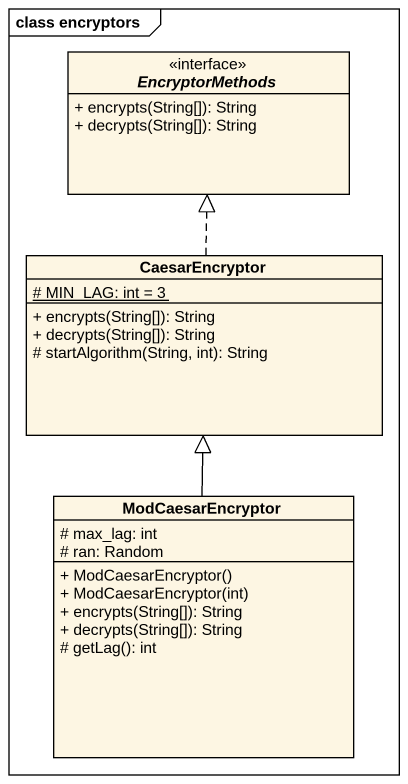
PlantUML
@startuml
mainframe class encryptors
hide circle
hide empty members
skinparam classAttributeIconSize 0
interface EncryptorMethods {
  + encrypts(String[]): String
  + decrypts(String[]): String
}
class CaesarEncryptor {
  {static} # MIN_LAG: int = 3
  + encrypts(String[]): String
  + decrypts(String[]): String
  # startAlgorithm(String, int): String
}
class ModCaesarEncryptor {
  # max_lag: int
  # ran: Random
  + ModCaesarEncryptor()
  + ModCaesarEncryptor(int)
  + encrypts(String[]): String
  + decrypts(String[]): String
  # getLag(): int
}
CaesarEncryptor .up.|> EncryptorMethods
ModCaesarEncryptor -up-|> CaesarEncryptor
@enduml
